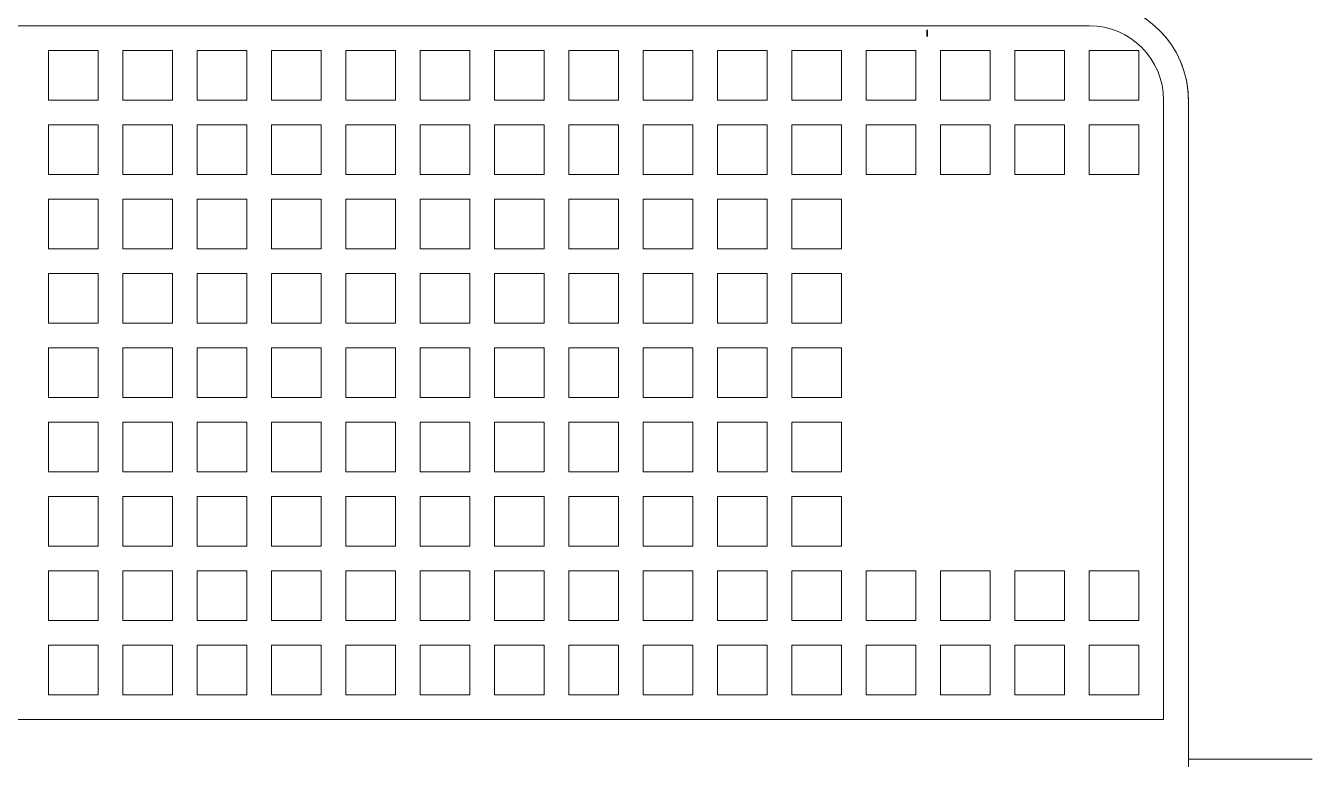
# Model space of a CAD drawing. Header units: millimetres. Extents: x -153298 to 620751, y -313239 to 250031.
# Drawn here: x 6887.2 to 7146.9, y -306518.7 to -306370.7 of the extents above; entities that cross this region are included whole.
import ezdxf

# ---------------------------------------------------------------- set-up
doc = ezdxf.new("R2010")
doc.units = ezdxf.units.MM
doc.layers.add('E-LITE-EQPM', color=7, linetype='Continuous', lineweight=35)
doc.layers.add('I-WALL-E', color=7, linetype='Continuous', lineweight=35)

# ---------------------------------------------------------------- blocks, each defined once
blk = doc.blocks.new('ACM_L18 - LED Flood Light Luminaire - ACM_L18 - LED Flood Light Luminaire-V446-2140-01 ENTRANCE 1 ELEVATION 2')
at = {"layer": 'E-LITE-EQPM', "color": 7, "lineweight": 20}
for p, q in [((-17979.32, 104694), (-17569.32, 104694)), ((-17569.32, 104694), (-17979.32, 104694)), ((-17769.32, 104689), (-17779.32, 104689)), ((-17779.32, 104689), (-17779.32, 104679)), ((-17779.32, 104679), (-17779.32, 104689)), ((-17779.32, 104689), (-17769.32, 104689)), ((-17769.32, 104679), (-17769.32, 104689)), ((-17769.32, 104689), (-17769.32, 104679)), ((-17754.32, 104689), (-17764.32, 104689)), ((-17764.32, 104689), (-17764.32, 104679)), ((-17764.32, 104679), (-17764.32, 104689)), ((-17764.32, 104689), (-17754.32, 104689)), ((-17754.32, 104679), (-17754.32, 104689)), ((-17754.32, 104689), (-17754.32, 104679)), ((-17739.32, 104689), (-17749.32, 104689)), ((-17749.32, 104689), (-17749.32, 104679)), ((-17749.32, 104679), (-17749.32, 104689)), ((-17749.32, 104689), (-17739.32, 104689)), ((-17739.32, 104679), (-17739.32, 104689)), ((-17739.32, 104689), (-17739.32, 104679)), ((-17724.32, 104689), (-17734.32, 104689)), ((-17734.32, 104689), (-17734.32, 104679)), ((-17734.32, 104679), (-17734.32, 104689)), ((-17734.32, 104689), (-17724.32, 104689)), ((-17724.32, 104679), (-17724.32, 104689)), ((-17724.32, 104689), (-17724.32, 104679)), ((-17709.32, 104689), (-17719.32, 104689)), ((-17719.32, 104689), (-17719.32, 104679)), ((-17719.32, 104679), (-17719.32, 104689)), ((-17719.32, 104689), (-17709.32, 104689)), ((-17709.32, 104679), (-17709.32, 104689)), ((-17709.32, 104689), (-17709.32, 104679)), ((-17694.32, 104689), (-17704.32, 104689)), ((-17704.32, 104689), (-17704.32, 104679)), ((-17704.32, 104679), (-17704.32, 104689)), ((-17704.32, 104689), (-17694.32, 104689)), ((-17694.32, 104679), (-17694.32, 104689)), ((-17694.32, 104689), (-17694.32, 104679)), ((-17679.32, 104689), (-17689.32, 104689)), ((-17689.32, 104689), (-17689.32, 104679)), ((-17689.32, 104679), (-17689.32, 104689)), ((-17689.32, 104689), (-17680.48, 104689)), ((-17679.32, 104679), (-17679.32, 104689)), ((-17679.32, 104689), (-17679.32, 104679)), ((-17664.32, 104689), (-17674.32, 104689)), ((-17674.32, 104689), (-17674.32, 104679)), ((-17674.32, 104679), (-17674.32, 104689)), ((-17674.32, 104689), (-17664.32, 104689)), ((-17664.32, 104679), (-17664.32, 104689)), ((-17664.32, 104689), (-17664.32, 104679)), ((-17649.32, 104689), (-17659.32, 104689)), ((-17659.32, 104689), (-17659.32, 104679)), ((-17659.32, 104679), (-17659.32, 104689)), ((-17659.32, 104689), (-17649.32, 104689)), ((-17649.32, 104679), (-17649.32, 104689)), ((-17649.32, 104689), (-17649.32, 104679)), ((-17634.32, 104689), (-17644.32, 104689)), ((-17644.32, 104689), (-17644.32, 104679)), ((-17644.32, 104679), (-17644.32, 104689)), ((-17644.32, 104689), (-17634.32, 104689)), ((-17634.32, 104679), (-17634.32, 104689)), ((-17634.32, 104689), (-17634.32, 104679)), ((-17619.32, 104689), (-17629.32, 104689)), ((-17629.32, 104689), (-17629.32, 104679)), ((-17629.32, 104679), (-17629.32, 104689)), ((-17629.32, 104689), (-17619.32, 104689)), ((-17619.32, 104679), (-17619.32, 104689)), ((-17619.32, 104689), (-17619.32, 104679)), ((-17604.32, 104689), (-17614.32, 104689)), ((-17614.32, 104689), (-17614.32, 104679)), ((-17614.32, 104679), (-17614.32, 104689)), ((-17614.32, 104689), (-17604.32, 104689)), ((-17604.32, 104679), (-17604.32, 104689)), ((-17604.32, 104689), (-17604.32, 104679)), ((-17589.32, 104689), (-17599.32, 104689)), ((-17599.32, 104689), (-17599.32, 104679)), ((-17599.32, 104679), (-17599.32, 104689)), ((-17599.32, 104689), (-17589.32, 104689)), ((-17589.32, 104679), (-17589.32, 104689)), ((-17589.32, 104689), (-17589.32, 104679)), ((-17574.32, 104689), (-17584.32, 104689)), ((-17584.32, 104689), (-17584.32, 104679)), ((-17584.32, 104679), (-17584.32, 104689)), ((-17584.32, 104689), (-17574.32, 104689)), ((-17574.32, 104679), (-17574.32, 104689)), ((-17574.32, 104689), (-17574.32, 104679)), ((-17559.32, 104689), (-17569.32, 104689)), ((-17569.32, 104689), (-17569.32, 104679)), ((-17569.32, 104679), (-17569.32, 104689)), ((-17569.32, 104689), (-17559.32, 104689)), ((-17559.32, 104679), (-17559.32, 104689)), ((-17559.32, 104689), (-17559.32, 104679)), ((-17779.32, 104679), (-17769.32, 104679)), ((-17769.32, 104679), (-17779.32, 104679)), ((-17764.32, 104679), (-17754.32, 104679)), ((-17754.32, 104679), (-17764.32, 104679)), ((-17749.32, 104679), (-17739.32, 104679)), ((-17739.32, 104679), (-17749.32, 104679)), ((-17734.32, 104679), (-17724.32, 104679)), ((-17724.32, 104679), (-17734.32, 104679)), ((-17719.32, 104679), (-17709.32, 104679)), ((-17709.32, 104679), (-17719.32, 104679)), ((-17704.32, 104679), (-17694.32, 104679)), ((-17694.32, 104679), (-17704.32, 104679)), ((-17689.32, 104679), (-17679.32, 104679)), ((-17680.48, 104679), (-17689.32, 104679)), ((-17674.32, 104679), (-17664.32, 104679)), ((-17664.32, 104679), (-17674.32, 104679)), ((-17659.32, 104679), (-17649.32, 104679)), ((-17649.32, 104679), (-17659.32, 104679)), ((-17644.32, 104679), (-17634.32, 104679)), ((-17634.32, 104679), (-17644.32, 104679)), ((-17629.32, 104679), (-17619.32, 104679)), ((-17619.32, 104679), (-17629.32, 104679)), ((-17614.32, 104679), (-17604.32, 104679)), ((-17604.32, 104679), (-17614.32, 104679)), ((-17599.32, 104679), (-17589.32, 104679)), ((-17589.32, 104679), (-17599.32, 104679)), ((-17584.32, 104679), (-17574.32, 104679)), ((-17574.32, 104679), (-17584.32, 104679)), ((-17569.32, 104679), (-17559.32, 104679)), ((-17559.32, 104679), (-17569.32, 104679)), ((-17554.32, 104679), (-17554.32, 104554)), ((-17554.32, 104554), (-17554.32, 104679)), ((-17549.32, 104419), (-17549.32, 104679)), ((-17549.32, 104622.01), (-17549.32, 104679)), ((-17769.32, 104674), (-17779.32, 104674)), ((-17779.32, 104674), (-17779.32, 104664)), ((-17779.32, 104664), (-17779.32, 104674)), ((-17779.32, 104674), (-17769.32, 104674)), ((-17769.32, 104664), (-17769.32, 104674)), ((-17769.32, 104674), (-17769.32, 104664)), ((-17754.32, 104674), (-17764.32, 104674)), ((-17764.32, 104674), (-17764.32, 104664)), ((-17764.32, 104664), (-17764.32, 104674)), ((-17764.32, 104674), (-17754.32, 104674)), ((-17754.32, 104664), (-17754.32, 104674)), ((-17754.32, 104674), (-17754.32, 104664)), ((-17739.32, 104674), (-17749.32, 104674)), ((-17749.32, 104674), (-17749.32, 104664)), ((-17749.32, 104664), (-17749.32, 104674)), ((-17749.32, 104674), (-17739.32, 104674)), ((-17739.32, 104664), (-17739.32, 104674)), ((-17739.32, 104674), (-17739.32, 104664)), ((-17724.32, 104674), (-17734.32, 104674)), ((-17734.32, 104674), (-17734.32, 104664)), ((-17734.32, 104664), (-17734.32, 104674)), ((-17734.32, 104674), (-17724.32, 104674)), ((-17724.32, 104664), (-17724.32, 104674)), ((-17724.32, 104674), (-17724.32, 104664)), ((-17709.32, 104674), (-17719.32, 104674)), ((-17719.32, 104674), (-17719.32, 104664)), ((-17719.32, 104664), (-17719.32, 104674)), ((-17719.32, 104674), (-17709.32, 104674)), ((-17709.32, 104664), (-17709.32, 104674)), ((-17709.32, 104674), (-17709.32, 104664)), ((-17694.32, 104674), (-17704.32, 104674)), ((-17704.32, 104674), (-17704.32, 104664)), ((-17704.32, 104664), (-17704.32, 104674)), ((-17704.32, 104674), (-17694.32, 104674)), ((-17694.32, 104664), (-17694.32, 104674)), ((-17694.32, 104674), (-17694.32, 104664)), ((-17679.32, 104674), (-17689.32, 104674)), ((-17689.32, 104674), (-17689.32, 104664)), ((-17689.32, 104664), (-17689.32, 104674)), ((-17689.32, 104674), (-17680.48, 104674)), ((-17679.32, 104664), (-17679.32, 104674)), ((-17679.32, 104674), (-17679.32, 104664)), ((-17664.32, 104674), (-17674.32, 104674)), ((-17674.32, 104674), (-17674.32, 104664)), ((-17674.32, 104664), (-17674.32, 104674)), ((-17674.32, 104674), (-17664.32, 104674)), ((-17664.32, 104664), (-17664.32, 104674)), ((-17664.32, 104674), (-17664.32, 104664)), ((-17649.32, 104674), (-17659.32, 104674)), ((-17659.32, 104674), (-17659.32, 104664)), ((-17659.32, 104664), (-17659.32, 104674)), ((-17659.32, 104674), (-17649.32, 104674)), ((-17649.32, 104664), (-17649.32, 104674)), ((-17649.32, 104674), (-17649.32, 104664)), ((-17634.32, 104674), (-17644.32, 104674)), ((-17644.32, 104674), (-17644.32, 104664)), ((-17644.32, 104664), (-17644.32, 104674)), ((-17644.32, 104674), (-17634.32, 104674)), ((-17634.32, 104664), (-17634.32, 104674)), ((-17634.32, 104674), (-17634.32, 104664)), ((-17619.32, 104674), (-17629.32, 104674)), ((-17629.32, 104674), (-17629.32, 104664)), ((-17629.32, 104664), (-17629.32, 104674)), ((-17629.32, 104674), (-17619.32, 104674)), ((-17619.32, 104664), (-17619.32, 104674)), ((-17619.32, 104674), (-17619.32, 104664)), ((-17604.32, 104674), (-17614.32, 104674)), ((-17614.32, 104674), (-17614.32, 104664)), ((-17614.32, 104664), (-17614.32, 104674)), ((-17614.32, 104674), (-17604.32, 104674)), ((-17604.32, 104664), (-17604.32, 104674)), ((-17604.32, 104674), (-17604.32, 104664)), ((-17589.32, 104674), (-17599.32, 104674)), ((-17599.32, 104674), (-17599.32, 104664)), ((-17599.32, 104664), (-17599.32, 104674)), ((-17599.32, 104674), (-17589.32, 104674)), ((-17589.32, 104664), (-17589.32, 104674)), ((-17589.32, 104674), (-17589.32, 104664)), ((-17574.32, 104674), (-17584.32, 104674)), ((-17584.32, 104674), (-17584.32, 104664)), ((-17584.32, 104664), (-17584.32, 104674)), ((-17584.32, 104674), (-17574.32, 104674)), ((-17574.32, 104664), (-17574.32, 104674)), ((-17574.32, 104674), (-17574.32, 104664)), ((-17559.32, 104674), (-17569.32, 104674)), ((-17569.32, 104674), (-17569.32, 104664)), ((-17569.32, 104664), (-17569.32, 104674)), ((-17569.32, 104674), (-17559.32, 104674)), ((-17559.32, 104664), (-17559.32, 104674)), ((-17559.32, 104674), (-17559.32, 104664)), ((-17779.32, 104664), (-17769.32, 104664)), ((-17769.32, 104664), (-17779.32, 104664)), ((-17764.32, 104664), (-17754.32, 104664)), ((-17754.32, 104664), (-17764.32, 104664)), ((-17749.32, 104664), (-17739.32, 104664)), ((-17739.32, 104664), (-17749.32, 104664)), ((-17734.32, 104664), (-17724.32, 104664)), ((-17724.32, 104664), (-17734.32, 104664)), ((-17719.32, 104664), (-17709.32, 104664)), ((-17709.32, 104664), (-17719.32, 104664)), ((-17704.32, 104664), (-17694.32, 104664)), ((-17694.32, 104664), (-17704.32, 104664)), ((-17689.32, 104664), (-17679.32, 104664)), ((-17680.48, 104664), (-17689.32, 104664)), ((-17674.32, 104664), (-17664.32, 104664)), ((-17664.32, 104664), (-17674.32, 104664)), ((-17659.32, 104664), (-17649.32, 104664)), ((-17649.32, 104664), (-17659.32, 104664)), ((-17644.32, 104664), (-17634.32, 104664)), ((-17634.32, 104664), (-17644.32, 104664)), ((-17629.32, 104664), (-17619.32, 104664)), ((-17619.32, 104664), (-17629.32, 104664)), ((-17614.32, 104664), (-17604.32, 104664)), ((-17604.32, 104664), (-17614.32, 104664)), ((-17599.32, 104664), (-17589.32, 104664)), ((-17589.32, 104664), (-17599.32, 104664)), ((-17584.32, 104664), (-17574.32, 104664)), ((-17574.32, 104664), (-17584.32, 104664)), ((-17569.32, 104664), (-17559.32, 104664)), ((-17559.32, 104664), (-17569.32, 104664)), ((-17769.32, 104659), (-17779.32, 104659)), ((-17779.32, 104659), (-17779.32, 104649)), ((-17779.32, 104649), (-17779.32, 104659)), ((-17779.32, 104659), (-17769.32, 104659)), ((-17769.32, 104649), (-17769.32, 104659)), ((-17769.32, 104659), (-17769.32, 104649)), ((-17754.32, 104659), (-17764.32, 104659)), ((-17764.32, 104659), (-17764.32, 104649)), ((-17764.32, 104649), (-17764.32, 104659)), ((-17764.32, 104659), (-17754.32, 104659)), ((-17754.32, 104649), (-17754.32, 104659)), ((-17754.32, 104659), (-17754.32, 104649)), ((-17739.32, 104659), (-17749.32, 104659)), ((-17749.32, 104659), (-17749.32, 104649)), ((-17749.32, 104649), (-17749.32, 104659)), ((-17749.32, 104659), (-17739.32, 104659)), ((-17739.32, 104649), (-17739.32, 104659)), ((-17739.32, 104659), (-17739.32, 104649)), ((-17724.32, 104659), (-17734.32, 104659)), ((-17734.32, 104659), (-17734.32, 104649)), ((-17734.32, 104649), (-17734.32, 104659)), ((-17734.32, 104659), (-17724.32, 104659)), ((-17724.32, 104649), (-17724.32, 104659)), ((-17724.32, 104659), (-17724.32, 104649)), ((-17709.32, 104659), (-17719.32, 104659)), ((-17719.32, 104659), (-17719.32, 104649)), ((-17719.32, 104649), (-17719.32, 104659)), ((-17719.32, 104659), (-17709.32, 104659)), ((-17709.32, 104649), (-17709.32, 104659)), ((-17709.32, 104659), (-17709.32, 104649)), ((-17694.32, 104659), (-17704.32, 104659)), ((-17704.32, 104659), (-17704.32, 104649)), ((-17704.32, 104649), (-17704.32, 104659)), ((-17704.32, 104659), (-17694.32, 104659)), ((-17694.32, 104649), (-17694.32, 104659)), ((-17694.32, 104659), (-17694.32, 104649)), ((-17679.32, 104659), (-17689.32, 104659)), ((-17689.32, 104659), (-17689.32, 104649)), ((-17689.32, 104649), (-17689.32, 104659)), ((-17689.32, 104659), (-17680.48, 104659)), ((-17679.32, 104649), (-17679.32, 104659)), ((-17679.32, 104659), (-17679.32, 104649)), ((-17664.32, 104659), (-17674.32, 104659)), ((-17674.32, 104659), (-17674.32, 104649)), ((-17674.32, 104649), (-17674.32, 104659)), ((-17674.32, 104659), (-17664.32, 104659)), ((-17664.32, 104649), (-17664.32, 104659)), ((-17664.32, 104659), (-17664.32, 104649)), ((-17649.32, 104659), (-17659.32, 104659)), ((-17659.32, 104659), (-17659.32, 104649)), ((-17659.32, 104649), (-17659.32, 104659)), ((-17659.32, 104659), (-17649.32, 104659)), ((-17649.32, 104649), (-17649.32, 104659)), ((-17649.32, 104659), (-17649.32, 104649)), ((-17634.32, 104659), (-17644.32, 104659)), ((-17644.32, 104659), (-17644.32, 104649)), ((-17644.32, 104649), (-17644.32, 104659)), ((-17644.32, 104659), (-17634.32, 104659)), ((-17634.32, 104649), (-17634.32, 104659)), ((-17634.32, 104659), (-17634.32, 104649)), ((-17619.32, 104659), (-17629.32, 104659)), ((-17629.32, 104659), (-17629.32, 104649)), ((-17629.32, 104649), (-17629.32, 104659)), ((-17629.32, 104659), (-17619.32, 104659)), ((-17619.32, 104649), (-17619.32, 104659)), ((-17619.32, 104659), (-17619.32, 104649)), ((-17779.32, 104649), (-17769.32, 104649)), ((-17769.32, 104649), (-17779.32, 104649)), ((-17764.32, 104649), (-17754.32, 104649)), ((-17754.32, 104649), (-17764.32, 104649)), ((-17749.32, 104649), (-17739.32, 104649)), ((-17739.32, 104649), (-17749.32, 104649)), ((-17734.32, 104649), (-17724.32, 104649)), ((-17724.32, 104649), (-17734.32, 104649)), ((-17719.32, 104649), (-17709.32, 104649)), ((-17709.32, 104649), (-17719.32, 104649)), ((-17704.32, 104649), (-17694.32, 104649)), ((-17694.32, 104649), (-17704.32, 104649)), ((-17689.32, 104649), (-17679.32, 104649)), ((-17680.48, 104649), (-17689.32, 104649)), ((-17674.32, 104649), (-17664.32, 104649)), ((-17664.32, 104649), (-17674.32, 104649)), ((-17659.32, 104649), (-17649.32, 104649)), ((-17649.32, 104649), (-17659.32, 104649)), ((-17644.32, 104649), (-17634.32, 104649)), ((-17634.32, 104649), (-17644.32, 104649)), ((-17629.32, 104649), (-17619.32, 104649)), ((-17619.32, 104649), (-17629.32, 104649)), ((-17769.32, 104644), (-17779.32, 104644)), ((-17779.32, 104644), (-17779.32, 104634)), ((-17779.32, 104634), (-17779.32, 104644)), ((-17779.32, 104644), (-17769.32, 104644)), ((-17769.32, 104634), (-17769.32, 104644)), ((-17769.32, 104644), (-17769.32, 104634)), ((-17754.32, 104644), (-17764.32, 104644)), ((-17764.32, 104644), (-17764.32, 104634)), ((-17764.32, 104634), (-17764.32, 104644)), ((-17764.32, 104644), (-17754.32, 104644)), ((-17754.32, 104634), (-17754.32, 104644)), ((-17754.32, 104644), (-17754.32, 104634)), ((-17739.32, 104644), (-17749.32, 104644)), ((-17749.32, 104644), (-17749.32, 104634)), ((-17749.32, 104634), (-17749.32, 104644)), ((-17749.32, 104644), (-17739.32, 104644)), ((-17739.32, 104634), (-17739.32, 104644)), ((-17739.32, 104644), (-17739.32, 104634)), ((-17724.32, 104644), (-17734.32, 104644)), ((-17734.32, 104644), (-17734.32, 104634)), ((-17734.32, 104634), (-17734.32, 104644)), ((-17734.32, 104644), (-17724.32, 104644)), ((-17724.32, 104634), (-17724.32, 104644)), ((-17724.32, 104644), (-17724.32, 104634)), ((-17709.32, 104644), (-17719.32, 104644)), ((-17719.32, 104644), (-17719.32, 104634)), ((-17719.32, 104634), (-17719.32, 104644)), ((-17719.32, 104644), (-17709.32, 104644)), ((-17709.32, 104634), (-17709.32, 104644)), ((-17709.32, 104644), (-17709.32, 104634)), ((-17694.32, 104644), (-17704.32, 104644)), ((-17704.32, 104644), (-17704.32, 104634)), ((-17704.32, 104634), (-17704.32, 104644)), ((-17704.32, 104644), (-17694.32, 104644)), ((-17694.32, 104634), (-17694.32, 104644)), ((-17694.32, 104644), (-17694.32, 104634)), ((-17679.32, 104644), (-17689.32, 104644)), ((-17689.32, 104644), (-17689.32, 104634)), ((-17689.32, 104634), (-17689.32, 104644)), ((-17689.32, 104644), (-17680.48, 104644)), ((-17679.32, 104634), (-17679.32, 104644)), ((-17679.32, 104644), (-17679.32, 104634)), ((-17664.32, 104644), (-17674.32, 104644)), ((-17674.32, 104644), (-17674.32, 104634)), ((-17674.32, 104634), (-17674.32, 104644)), ((-17674.32, 104644), (-17664.32, 104644)), ((-17664.32, 104634), (-17664.32, 104644)), ((-17664.32, 104644), (-17664.32, 104634)), ((-17649.32, 104644), (-17659.32, 104644)), ((-17659.32, 104644), (-17659.32, 104634)), ((-17659.32, 104634), (-17659.32, 104644)), ((-17659.32, 104644), (-17649.32, 104644)), ((-17649.32, 104634), (-17649.32, 104644)), ((-17649.32, 104644), (-17649.32, 104634)), ((-17634.32, 104644), (-17644.32, 104644)), ((-17644.32, 104644), (-17644.32, 104634)), ((-17644.32, 104634), (-17644.32, 104644)), ((-17644.32, 104644), (-17634.32, 104644)), ((-17634.32, 104634), (-17634.32, 104644)), ((-17634.32, 104644), (-17634.32, 104634)), ((-17619.32, 104644), (-17629.32, 104644)), ((-17629.32, 104644), (-17629.32, 104634)), ((-17629.32, 104634), (-17629.32, 104644)), ((-17629.32, 104644), (-17619.32, 104644)), ((-17619.32, 104634), (-17619.32, 104644)), ((-17619.32, 104644), (-17619.32, 104634)), ((-17779.32, 104634), (-17769.32, 104634)), ((-17769.32, 104634), (-17779.32, 104634)), ((-17764.32, 104634), (-17754.32, 104634)), ((-17754.32, 104634), (-17764.32, 104634)), ((-17749.32, 104634), (-17739.32, 104634)), ((-17739.32, 104634), (-17749.32, 104634)), ((-17734.32, 104634), (-17724.32, 104634)), ((-17724.32, 104634), (-17734.32, 104634)), ((-17719.32, 104634), (-17709.32, 104634)), ((-17709.32, 104634), (-17719.32, 104634)), ((-17704.32, 104634), (-17694.32, 104634)), ((-17694.32, 104634), (-17704.32, 104634)), ((-17689.32, 104634), (-17679.32, 104634)), ((-17680.48, 104634), (-17689.32, 104634)), ((-17674.32, 104634), (-17664.32, 104634)), ((-17664.32, 104634), (-17674.32, 104634)), ((-17659.32, 104634), (-17649.32, 104634)), ((-17649.32, 104634), (-17659.32, 104634)), ((-17644.32, 104634), (-17634.32, 104634)), ((-17634.32, 104634), (-17644.32, 104634)), ((-17629.32, 104634), (-17619.32, 104634)), ((-17619.32, 104634), (-17629.32, 104634)), ((-17769.32, 104629), (-17779.32, 104629)), ((-17779.32, 104629), (-17779.32, 104619)), ((-17779.32, 104619), (-17779.32, 104629)), ((-17779.32, 104629), (-17769.32, 104629)), ((-17769.32, 104619), (-17769.32, 104629)), ((-17769.32, 104629), (-17769.32, 104619)), ((-17754.32, 104629), (-17764.32, 104629)), ((-17764.32, 104629), (-17764.32, 104619)), ((-17764.32, 104619), (-17764.32, 104629)), ((-17764.32, 104629), (-17754.32, 104629)), ((-17754.32, 104619), (-17754.32, 104629)), ((-17754.32, 104629), (-17754.32, 104619)), ((-17739.32, 104629), (-17749.32, 104629)), ((-17749.32, 104629), (-17749.32, 104619)), ((-17749.32, 104619), (-17749.32, 104629)), ((-17749.32, 104629), (-17739.32, 104629)), ((-17739.32, 104619), (-17739.32, 104629)), ((-17739.32, 104629), (-17739.32, 104619)), ((-17724.32, 104629), (-17734.32, 104629)), ((-17734.32, 104629), (-17734.32, 104619)), ((-17734.32, 104619), (-17734.32, 104629)), ((-17734.32, 104629), (-17724.32, 104629)), ((-17724.32, 104619), (-17724.32, 104629)), ((-17724.32, 104629), (-17724.32, 104619)), ((-17709.32, 104629), (-17719.32, 104629)), ((-17719.32, 104629), (-17719.32, 104619)), ((-17719.32, 104619), (-17719.32, 104629)), ((-17719.32, 104629), (-17709.32, 104629)), ((-17709.32, 104619), (-17709.32, 104629)), ((-17709.32, 104629), (-17709.32, 104619)), ((-17694.32, 104629), (-17704.32, 104629)), ((-17704.32, 104629), (-17704.32, 104619)), ((-17704.32, 104619), (-17704.32, 104629)), ((-17704.32, 104629), (-17694.32, 104629)), ((-17694.32, 104619), (-17694.32, 104629)), ((-17694.32, 104629), (-17694.32, 104619)), ((-17679.32, 104629), (-17689.32, 104629)), ((-17689.32, 104629), (-17689.32, 104619)), ((-17689.32, 104619), (-17689.32, 104629)), ((-17689.32, 104629), (-17680.48, 104629)), ((-17679.32, 104619), (-17679.32, 104629)), ((-17679.32, 104629), (-17679.32, 104619)), ((-17664.32, 104629), (-17674.32, 104629)), ((-17674.32, 104629), (-17674.32, 104619)), ((-17674.32, 104619), (-17674.32, 104629)), ((-17674.32, 104629), (-17664.32, 104629)), ((-17664.32, 104619), (-17664.32, 104629)), ((-17664.32, 104629), (-17664.32, 104619)), ((-17649.32, 104629), (-17659.32, 104629)), ((-17659.32, 104629), (-17659.32, 104619)), ((-17659.32, 104619), (-17659.32, 104629)), ((-17659.32, 104629), (-17649.32, 104629)), ((-17649.32, 104619), (-17649.32, 104629)), ((-17649.32, 104629), (-17649.32, 104619)), ((-17634.32, 104629), (-17644.32, 104629)), ((-17644.32, 104629), (-17644.32, 104619)), ((-17644.32, 104619), (-17644.32, 104629)), ((-17644.32, 104629), (-17634.32, 104629)), ((-17634.32, 104619), (-17634.32, 104629)), ((-17634.32, 104629), (-17634.32, 104619)), ((-17619.32, 104629), (-17629.32, 104629)), ((-17629.32, 104629), (-17629.32, 104619)), ((-17629.32, 104619), (-17629.32, 104629)), ((-17629.32, 104629), (-17619.32, 104629)), ((-17619.32, 104619), (-17619.32, 104629)), ((-17619.32, 104629), (-17619.32, 104619)), ((-17549.32, 104622.01), (-17549.32, 104419)), ((-17779.32, 104619), (-17769.32, 104619)), ((-17769.32, 104619), (-17779.32, 104619)), ((-17764.32, 104619), (-17754.32, 104619)), ((-17754.32, 104619), (-17764.32, 104619)), ((-17749.32, 104619), (-17739.32, 104619)), ((-17739.32, 104619), (-17749.32, 104619)), ((-17734.32, 104619), (-17724.32, 104619)), ((-17724.32, 104619), (-17734.32, 104619)), ((-17719.32, 104619), (-17709.32, 104619)), ((-17709.32, 104619), (-17719.32, 104619)), ((-17704.32, 104619), (-17694.32, 104619)), ((-17694.32, 104619), (-17704.32, 104619)), ((-17689.32, 104619), (-17679.32, 104619)), ((-17680.48, 104619), (-17689.32, 104619)), ((-17674.32, 104619), (-17664.32, 104619)), ((-17664.32, 104619), (-17674.32, 104619)), ((-17659.32, 104619), (-17649.32, 104619)), ((-17649.32, 104619), (-17659.32, 104619)), ((-17644.32, 104619), (-17634.32, 104619)), ((-17634.32, 104619), (-17644.32, 104619)), ((-17629.32, 104619), (-17619.32, 104619)), ((-17619.32, 104619), (-17629.32, 104619)), ((-17769.32, 104614), (-17779.32, 104614)), ((-17779.32, 104614), (-17779.32, 104604)), ((-17779.32, 104604), (-17779.32, 104614)), ((-17779.32, 104614), (-17769.32, 104614)), ((-17769.32, 104604), (-17769.32, 104614)), ((-17769.32, 104614), (-17769.32, 104604)), ((-17754.32, 104614), (-17764.32, 104614)), ((-17764.32, 104614), (-17764.32, 104604)), ((-17764.32, 104604), (-17764.32, 104614)), ((-17764.32, 104614), (-17754.32, 104614)), ((-17754.32, 104604), (-17754.32, 104614)), ((-17754.32, 104614), (-17754.32, 104604)), ((-17739.32, 104614), (-17749.32, 104614)), ((-17749.32, 104614), (-17749.32, 104604)), ((-17749.32, 104604), (-17749.32, 104614)), ((-17749.32, 104614), (-17739.32, 104614)), ((-17739.32, 104604), (-17739.32, 104614)), ((-17739.32, 104614), (-17739.32, 104604)), ((-17724.32, 104614), (-17734.32, 104614)), ((-17734.32, 104614), (-17734.32, 104604)), ((-17734.32, 104604), (-17734.32, 104614)), ((-17734.32, 104614), (-17724.32, 104614)), ((-17724.32, 104604), (-17724.32, 104614)), ((-17724.32, 104614), (-17724.32, 104604)), ((-17709.32, 104614), (-17719.32, 104614)), ((-17719.32, 104614), (-17719.32, 104604)), ((-17719.32, 104604), (-17719.32, 104614)), ((-17719.32, 104614), (-17709.32, 104614)), ((-17709.32, 104604), (-17709.32, 104614)), ((-17709.32, 104614), (-17709.32, 104604)), ((-17694.32, 104614), (-17704.32, 104614)), ((-17704.32, 104614), (-17704.32, 104604)), ((-17704.32, 104604), (-17704.32, 104614)), ((-17704.32, 104614), (-17694.32, 104614)), ((-17694.32, 104604), (-17694.32, 104614)), ((-17694.32, 104614), (-17694.32, 104604)), ((-17679.32, 104614), (-17689.32, 104614)), ((-17689.32, 104614), (-17689.32, 104604)), ((-17689.32, 104604), (-17689.32, 104614)), ((-17689.32, 104614), (-17680.48, 104614)), ((-17679.32, 104604), (-17679.32, 104614)), ((-17679.32, 104614), (-17679.32, 104604)), ((-17664.32, 104614), (-17674.32, 104614)), ((-17674.32, 104614), (-17674.32, 104604)), ((-17674.32, 104604), (-17674.32, 104614)), ((-17674.32, 104614), (-17664.32, 104614)), ((-17664.32, 104604), (-17664.32, 104614)), ((-17664.32, 104614), (-17664.32, 104604)), ((-17649.32, 104614), (-17659.32, 104614)), ((-17659.32, 104614), (-17659.32, 104604)), ((-17659.32, 104604), (-17659.32, 104614)), ((-17659.32, 104614), (-17649.32, 104614)), ((-17649.32, 104604), (-17649.32, 104614)), ((-17649.32, 104614), (-17649.32, 104604)), ((-17634.32, 104614), (-17644.32, 104614)), ((-17644.32, 104614), (-17644.32, 104604)), ((-17644.32, 104604), (-17644.32, 104614)), ((-17644.32, 104614), (-17634.32, 104614)), ((-17634.32, 104604), (-17634.32, 104614)), ((-17634.32, 104614), (-17634.32, 104604)), ((-17619.32, 104614), (-17629.32, 104614)), ((-17629.32, 104614), (-17629.32, 104604)), ((-17629.32, 104604), (-17629.32, 104614)), ((-17629.32, 104614), (-17619.32, 104614)), ((-17619.32, 104604), (-17619.32, 104614)), ((-17619.32, 104614), (-17619.32, 104604)), ((-17779.32, 104604), (-17769.32, 104604)), ((-17769.32, 104604), (-17779.32, 104604)), ((-17764.32, 104604), (-17754.32, 104604)), ((-17754.32, 104604), (-17764.32, 104604)), ((-17749.32, 104604), (-17739.32, 104604)), ((-17739.32, 104604), (-17749.32, 104604)), ((-17734.32, 104604), (-17724.32, 104604)), ((-17724.32, 104604), (-17734.32, 104604)), ((-17719.32, 104604), (-17709.32, 104604)), ((-17709.32, 104604), (-17719.32, 104604)), ((-17704.32, 104604), (-17694.32, 104604)), ((-17694.32, 104604), (-17704.32, 104604)), ((-17689.32, 104604), (-17679.32, 104604)), ((-17680.48, 104604), (-17689.32, 104604)), ((-17674.32, 104604), (-17664.32, 104604)), ((-17664.32, 104604), (-17674.32, 104604)), ((-17659.32, 104604), (-17649.32, 104604)), ((-17649.32, 104604), (-17659.32, 104604)), ((-17644.32, 104604), (-17634.32, 104604)), ((-17634.32, 104604), (-17644.32, 104604)), ((-17629.32, 104604), (-17619.32, 104604)), ((-17619.32, 104604), (-17629.32, 104604)), ((-17769.32, 104599), (-17779.32, 104599)), ((-17779.32, 104599), (-17779.32, 104589)), ((-17779.32, 104589), (-17779.32, 104599)), ((-17779.32, 104599), (-17769.32, 104599)), ((-17769.32, 104589), (-17769.32, 104599)), ((-17769.32, 104599), (-17769.32, 104589)), ((-17754.32, 104599), (-17764.32, 104599)), ((-17764.32, 104599), (-17764.32, 104589)), ((-17764.32, 104589), (-17764.32, 104599)), ((-17764.32, 104599), (-17754.32, 104599)), ((-17754.32, 104589), (-17754.32, 104599)), ((-17754.32, 104599), (-17754.32, 104589)), ((-17739.32, 104599), (-17749.32, 104599)), ((-17749.32, 104599), (-17749.32, 104589)), ((-17749.32, 104589), (-17749.32, 104599)), ((-17749.32, 104599), (-17739.32, 104599)), ((-17739.32, 104589), (-17739.32, 104599)), ((-17739.32, 104599), (-17739.32, 104589)), ((-17724.32, 104599), (-17734.32, 104599)), ((-17734.32, 104599), (-17734.32, 104589)), ((-17734.32, 104589), (-17734.32, 104599)), ((-17734.32, 104599), (-17724.32, 104599)), ((-17724.32, 104589), (-17724.32, 104599)), ((-17724.32, 104599), (-17724.32, 104589)), ((-17709.32, 104599), (-17719.32, 104599)), ((-17719.32, 104599), (-17719.32, 104589)), ((-17719.32, 104589), (-17719.32, 104599)), ((-17719.32, 104599), (-17709.32, 104599)), ((-17709.32, 104589), (-17709.32, 104599)), ((-17709.32, 104599), (-17709.32, 104589)), ((-17694.32, 104599), (-17704.32, 104599)), ((-17704.32, 104599), (-17704.32, 104589)), ((-17704.32, 104589), (-17704.32, 104599)), ((-17704.32, 104599), (-17694.32, 104599)), ((-17694.32, 104589), (-17694.32, 104599)), ((-17694.32, 104599), (-17694.32, 104589)), ((-17679.32, 104599), (-17689.32, 104599)), ((-17689.32, 104599), (-17689.32, 104589)), ((-17689.32, 104589), (-17689.32, 104599)), ((-17689.32, 104599), (-17680.48, 104599)), ((-17679.32, 104589), (-17679.32, 104599)), ((-17679.32, 104599), (-17679.32, 104589)), ((-17664.32, 104599), (-17674.32, 104599)), ((-17674.32, 104599), (-17674.32, 104589)), ((-17674.32, 104589), (-17674.32, 104599)), ((-17674.32, 104599), (-17664.32, 104599)), ((-17664.32, 104589), (-17664.32, 104599)), ((-17664.32, 104599), (-17664.32, 104589)), ((-17649.32, 104599), (-17659.32, 104599)), ((-17659.32, 104599), (-17659.32, 104589)), ((-17659.32, 104589), (-17659.32, 104599)), ((-17659.32, 104599), (-17649.32, 104599)), ((-17649.32, 104589), (-17649.32, 104599)), ((-17649.32, 104599), (-17649.32, 104589)), ((-17634.32, 104599), (-17644.32, 104599)), ((-17644.32, 104599), (-17644.32, 104589)), ((-17644.32, 104589), (-17644.32, 104599)), ((-17644.32, 104599), (-17634.32, 104599)), ((-17634.32, 104589), (-17634.32, 104599)), ((-17634.32, 104599), (-17634.32, 104589)), ((-17619.32, 104599), (-17629.32, 104599)), ((-17629.32, 104599), (-17629.32, 104589)), ((-17629.32, 104589), (-17629.32, 104599)), ((-17629.32, 104599), (-17619.32, 104599)), ((-17619.32, 104589), (-17619.32, 104599)), ((-17619.32, 104599), (-17619.32, 104589)), ((-17779.32, 104589), (-17769.32, 104589)), ((-17769.32, 104589), (-17779.32, 104589)), ((-17764.32, 104589), (-17754.32, 104589)), ((-17754.32, 104589), (-17764.32, 104589)), ((-17749.32, 104589), (-17739.32, 104589)), ((-17739.32, 104589), (-17749.32, 104589)), ((-17734.32, 104589), (-17724.32, 104589)), ((-17724.32, 104589), (-17734.32, 104589)), ((-17719.32, 104589), (-17709.32, 104589)), ((-17709.32, 104589), (-17719.32, 104589)), ((-17704.32, 104589), (-17694.32, 104589)), ((-17694.32, 104589), (-17704.32, 104589)), ((-17689.32, 104589), (-17679.32, 104589)), ((-17680.48, 104589), (-17689.32, 104589)), ((-17674.32, 104589), (-17664.32, 104589)), ((-17664.32, 104589), (-17674.32, 104589)), ((-17659.32, 104589), (-17649.32, 104589)), ((-17649.32, 104589), (-17659.32, 104589)), ((-17644.32, 104589), (-17634.32, 104589)), ((-17634.32, 104589), (-17644.32, 104589)), ((-17629.32, 104589), (-17619.32, 104589)), ((-17619.32, 104589), (-17629.32, 104589)), ((-17769.32, 104584), (-17779.32, 104584)), ((-17779.32, 104584), (-17779.32, 104574)), ((-17779.32, 104574), (-17779.32, 104584)), ((-17779.32, 104584), (-17769.32, 104584)), ((-17769.32, 104574), (-17769.32, 104584)), ((-17769.32, 104584), (-17769.32, 104574)), ((-17754.32, 104584), (-17764.32, 104584)), ((-17764.32, 104584), (-17764.32, 104574)), ((-17764.32, 104574), (-17764.32, 104584)), ((-17764.32, 104584), (-17754.32, 104584)), ((-17754.32, 104574), (-17754.32, 104584)), ((-17754.32, 104584), (-17754.32, 104574)), ((-17739.32, 104584), (-17749.32, 104584)), ((-17749.32, 104584), (-17749.32, 104574)), ((-17749.32, 104574), (-17749.32, 104584)), ((-17749.32, 104584), (-17739.32, 104584)), ((-17739.32, 104574), (-17739.32, 104584)), ((-17739.32, 104584), (-17739.32, 104574)), ((-17724.32, 104584), (-17734.32, 104584)), ((-17734.32, 104584), (-17734.32, 104574)), ((-17734.32, 104574), (-17734.32, 104584)), ((-17734.32, 104584), (-17724.32, 104584)), ((-17724.32, 104574), (-17724.32, 104584)), ((-17724.32, 104584), (-17724.32, 104574)), ((-17709.32, 104584), (-17719.32, 104584)), ((-17719.32, 104584), (-17719.32, 104574)), ((-17719.32, 104574), (-17719.32, 104584)), ((-17719.32, 104584), (-17709.32, 104584)), ((-17709.32, 104574), (-17709.32, 104584)), ((-17709.32, 104584), (-17709.32, 104574)), ((-17694.32, 104584), (-17704.32, 104584)), ((-17704.32, 104584), (-17704.32, 104574)), ((-17704.32, 104574), (-17704.32, 104584)), ((-17704.32, 104584), (-17694.32, 104584)), ((-17694.32, 104574), (-17694.32, 104584)), ((-17694.32, 104584), (-17694.32, 104574)), ((-17679.32, 104584), (-17689.32, 104584)), ((-17689.32, 104584), (-17689.32, 104574)), ((-17689.32, 104574), (-17689.32, 104584)), ((-17689.32, 104584), (-17680.48, 104584)), ((-17679.32, 104574), (-17679.32, 104584)), ((-17679.32, 104584), (-17679.32, 104574)), ((-17664.32, 104584), (-17674.32, 104584)), ((-17674.32, 104584), (-17674.32, 104574)), ((-17674.32, 104574), (-17674.32, 104584)), ((-17674.32, 104584), (-17664.32, 104584)), ((-17664.32, 104574), (-17664.32, 104584)), ((-17664.32, 104584), (-17664.32, 104574)), ((-17649.32, 104584), (-17659.32, 104584)), ((-17659.32, 104584), (-17659.32, 104574)), ((-17659.32, 104574), (-17659.32, 104584)), ((-17659.32, 104584), (-17649.32, 104584)), ((-17649.32, 104574), (-17649.32, 104584)), ((-17649.32, 104584), (-17649.32, 104574)), ((-17634.32, 104584), (-17644.32, 104584)), ((-17644.32, 104584), (-17644.32, 104574)), ((-17644.32, 104574), (-17644.32, 104584)), ((-17644.32, 104584), (-17634.32, 104584)), ((-17634.32, 104574), (-17634.32, 104584)), ((-17634.32, 104584), (-17634.32, 104574)), ((-17619.32, 104584), (-17629.32, 104584)), ((-17629.32, 104584), (-17629.32, 104574)), ((-17629.32, 104574), (-17629.32, 104584)), ((-17629.32, 104584), (-17619.32, 104584)), ((-17619.32, 104574), (-17619.32, 104584)), ((-17619.32, 104584), (-17619.32, 104574)), ((-17604.32, 104584), (-17614.32, 104584)), ((-17614.32, 104584), (-17614.32, 104574)), ((-17614.32, 104574), (-17614.32, 104584)), ((-17614.32, 104584), (-17604.32, 104584)), ((-17604.32, 104574), (-17604.32, 104584)), ((-17604.32, 104584), (-17604.32, 104574)), ((-17589.32, 104584), (-17599.32, 104584)), ((-17599.32, 104584), (-17599.32, 104574)), ((-17599.32, 104574), (-17599.32, 104584)), ((-17599.32, 104584), (-17589.32, 104584)), ((-17589.32, 104574), (-17589.32, 104584)), ((-17589.32, 104584), (-17589.32, 104574)), ((-17574.32, 104584), (-17584.32, 104584)), ((-17584.32, 104584), (-17584.32, 104574)), ((-17584.32, 104574), (-17584.32, 104584)), ((-17584.32, 104584), (-17574.32, 104584)), ((-17574.32, 104574), (-17574.32, 104584)), ((-17574.32, 104584), (-17574.32, 104574)), ((-17559.32, 104584), (-17569.32, 104584)), ((-17569.32, 104584), (-17569.32, 104574)), ((-17569.32, 104574), (-17569.32, 104584)), ((-17569.32, 104584), (-17559.32, 104584)), ((-17559.32, 104574), (-17559.32, 104584)), ((-17559.32, 104584), (-17559.32, 104574)), ((-17779.32, 104574), (-17769.32, 104574)), ((-17769.32, 104574), (-17779.32, 104574)), ((-17764.32, 104574), (-17754.32, 104574)), ((-17754.32, 104574), (-17764.32, 104574)), ((-17749.32, 104574), (-17739.32, 104574)), ((-17739.32, 104574), (-17749.32, 104574)), ((-17734.32, 104574), (-17724.32, 104574)), ((-17724.32, 104574), (-17734.32, 104574)), ((-17719.32, 104574), (-17709.32, 104574)), ((-17709.32, 104574), (-17719.32, 104574)), ((-17704.32, 104574), (-17694.32, 104574)), ((-17694.32, 104574), (-17704.32, 104574)), ((-17689.32, 104574), (-17679.32, 104574)), ((-17680.48, 104574), (-17689.32, 104574)), ((-17674.32, 104574), (-17664.32, 104574)), ((-17664.32, 104574), (-17674.32, 104574)), ((-17659.32, 104574), (-17649.32, 104574)), ((-17649.32, 104574), (-17659.32, 104574)), ((-17644.32, 104574), (-17634.32, 104574)), ((-17634.32, 104574), (-17644.32, 104574)), ((-17629.32, 104574), (-17619.32, 104574)), ((-17619.32, 104574), (-17629.32, 104574)), ((-17614.32, 104574), (-17604.32, 104574)), ((-17604.32, 104574), (-17614.32, 104574)), ((-17599.32, 104574), (-17589.32, 104574)), ((-17589.32, 104574), (-17599.32, 104574)), ((-17584.32, 104574), (-17574.32, 104574)), ((-17574.32, 104574), (-17584.32, 104574)), ((-17569.32, 104574), (-17559.32, 104574)), ((-17559.32, 104574), (-17569.32, 104574)), ((-17769.32, 104569), (-17779.32, 104569)), ((-17779.32, 104569), (-17779.32, 104559)), ((-17779.32, 104559), (-17779.32, 104569)), ((-17779.32, 104569), (-17769.32, 104569)), ((-17769.32, 104559), (-17769.32, 104569)), ((-17769.32, 104569), (-17769.32, 104559)), ((-17754.32, 104569), (-17764.32, 104569)), ((-17764.32, 104569), (-17764.32, 104559)), ((-17764.32, 104559), (-17764.32, 104569)), ((-17764.32, 104569), (-17754.32, 104569)), ((-17754.32, 104559), (-17754.32, 104569)), ((-17754.32, 104569), (-17754.32, 104559)), ((-17739.32, 104569), (-17749.32, 104569)), ((-17749.32, 104569), (-17749.32, 104559)), ((-17749.32, 104559), (-17749.32, 104569)), ((-17749.32, 104569), (-17739.32, 104569)), ((-17739.32, 104559), (-17739.32, 104569)), ((-17739.32, 104569), (-17739.32, 104559)), ((-17724.32, 104569), (-17734.32, 104569)), ((-17734.32, 104569), (-17734.32, 104559)), ((-17734.32, 104559), (-17734.32, 104569)), ((-17734.32, 104569), (-17724.32, 104569)), ((-17724.32, 104559), (-17724.32, 104569)), ((-17724.32, 104569), (-17724.32, 104559)), ((-17709.32, 104569), (-17719.32, 104569)), ((-17719.32, 104569), (-17719.32, 104559)), ((-17719.32, 104559), (-17719.32, 104569)), ((-17719.32, 104569), (-17709.32, 104569)), ((-17709.32, 104559), (-17709.32, 104569)), ((-17709.32, 104569), (-17709.32, 104559)), ((-17694.32, 104569), (-17704.32, 104569)), ((-17704.32, 104569), (-17704.32, 104559)), ((-17704.32, 104559), (-17704.32, 104569)), ((-17704.32, 104569), (-17694.32, 104569)), ((-17694.32, 104559), (-17694.32, 104569)), ((-17694.32, 104569), (-17694.32, 104559)), ((-17679.32, 104569), (-17689.32, 104569)), ((-17689.32, 104569), (-17689.32, 104559)), ((-17689.32, 104559), (-17689.32, 104569)), ((-17689.32, 104569), (-17680.48, 104569)), ((-17679.32, 104559), (-17679.32, 104569)), ((-17679.32, 104569), (-17679.32, 104559)), ((-17664.32, 104569), (-17674.32, 104569)), ((-17674.32, 104569), (-17674.32, 104559)), ((-17674.32, 104559), (-17674.32, 104569)), ((-17674.32, 104569), (-17664.32, 104569)), ((-17664.32, 104559), (-17664.32, 104569)), ((-17664.32, 104569), (-17664.32, 104559)), ((-17649.32, 104569), (-17659.32, 104569)), ((-17659.32, 104569), (-17659.32, 104559)), ((-17659.32, 104559), (-17659.32, 104569)), ((-17659.32, 104569), (-17649.32, 104569)), ((-17649.32, 104559), (-17649.32, 104569)), ((-17649.32, 104569), (-17649.32, 104559)), ((-17634.32, 104569), (-17644.32, 104569)), ((-17644.32, 104569), (-17644.32, 104559)), ((-17644.32, 104559), (-17644.32, 104569)), ((-17644.32, 104569), (-17634.32, 104569)), ((-17634.32, 104559), (-17634.32, 104569)), ((-17634.32, 104569), (-17634.32, 104559)), ((-17619.32, 104569), (-17629.32, 104569)), ((-17629.32, 104569), (-17629.32, 104559)), ((-17629.32, 104559), (-17629.32, 104569)), ((-17629.32, 104569), (-17619.32, 104569)), ((-17619.32, 104559), (-17619.32, 104569)), ((-17619.32, 104569), (-17619.32, 104559)), ((-17604.32, 104569), (-17614.32, 104569)), ((-17614.32, 104569), (-17614.32, 104559)), ((-17614.32, 104559), (-17614.32, 104569)), ((-17614.32, 104569), (-17604.32, 104569)), ((-17604.32, 104559), (-17604.32, 104569)), ((-17604.32, 104569), (-17604.32, 104559)), ((-17589.32, 104569), (-17599.32, 104569)), ((-17599.32, 104569), (-17599.32, 104559)), ((-17599.32, 104559), (-17599.32, 104569)), ((-17599.32, 104569), (-17589.32, 104569)), ((-17589.32, 104559), (-17589.32, 104569)), ((-17589.32, 104569), (-17589.32, 104559)), ((-17574.32, 104569), (-17584.32, 104569)), ((-17584.32, 104569), (-17584.32, 104559)), ((-17584.32, 104559), (-17584.32, 104569)), ((-17584.32, 104569), (-17574.32, 104569)), ((-17574.32, 104559), (-17574.32, 104569)), ((-17574.32, 104569), (-17574.32, 104559)), ((-17559.32, 104569), (-17569.32, 104569)), ((-17569.32, 104569), (-17569.32, 104559)), ((-17569.32, 104559), (-17569.32, 104569)), ((-17569.32, 104569), (-17559.32, 104569)), ((-17559.32, 104559), (-17559.32, 104569)), ((-17559.32, 104569), (-17559.32, 104559)), ((-17779.32, 104559), (-17769.32, 104559)), ((-17769.32, 104559), (-17779.32, 104559)), ((-17764.32, 104559), (-17754.32, 104559)), ((-17754.32, 104559), (-17764.32, 104559)), ((-17749.32, 104559), (-17739.32, 104559)), ((-17739.32, 104559), (-17749.32, 104559)), ((-17734.32, 104559), (-17724.32, 104559)), ((-17724.32, 104559), (-17734.32, 104559)), ((-17719.32, 104559), (-17709.32, 104559)), ((-17709.32, 104559), (-17719.32, 104559)), ((-17704.32, 104559), (-17694.32, 104559)), ((-17694.32, 104559), (-17704.32, 104559)), ((-17689.32, 104559), (-17679.32, 104559)), ((-17680.48, 104559), (-17689.32, 104559)), ((-17674.32, 104559), (-17664.32, 104559)), ((-17664.32, 104559), (-17674.32, 104559)), ((-17659.32, 104559), (-17649.32, 104559)), ((-17649.32, 104559), (-17659.32, 104559)), ((-17644.32, 104559), (-17634.32, 104559)), ((-17634.32, 104559), (-17644.32, 104559)), ((-17629.32, 104559), (-17619.32, 104559)), ((-17619.32, 104559), (-17629.32, 104559)), ((-17614.32, 104559), (-17604.32, 104559)), ((-17604.32, 104559), (-17614.32, 104559)), ((-17599.32, 104559), (-17589.32, 104559)), ((-17589.32, 104559), (-17599.32, 104559)), ((-17584.32, 104559), (-17574.32, 104559)), ((-17574.32, 104559), (-17584.32, 104559)), ((-17569.32, 104559), (-17559.32, 104559)), ((-17559.32, 104559), (-17569.32, 104559)), ((-17554.32, 104554), (-17994.32, 104554)), ((-17994.32, 104554), (-17554.32, 104554)), ((-17524.32, 104546), (-17549.32, 104546)), ((-17544.32, 104546), (-17549.32, 104546))]:
    blk.add_line(p, q, dxfattribs=at)
for radius in [20, 15, 15]:
    blk.add_arc((-17569.32, 104679), radius, 0, 90, dxfattribs=at)
blk.add_open_spline([(-17553.18, 104690.82), (-17553.4, 104691.11), (-17553.78, 104691.61), (-17554.19, 104692.09), (-17554.37, 104692.3)], degree=3, knots=[0.42857143, 0.42857143, 0.42857143, 0.42857143, 0.46428571, 0.49118854, 0.49118854, 0.49118854, 0.49118854], dxfattribs=at)
for points in [[(-17550.3, 104685.2), (-17550.52, 104685.87), (-17550.77, 104686.52), (-17551.06, 104687.16)], [(-17549.32, 104679), (-17549.32, 104680.41), (-17549.47, 104681.81), (-17549.76, 104683.18)]]:
    blk.add_open_spline(points, degree=3, dxfattribs=at)
blk = doc.blocks.new('PPL-C-AECM-1-PP19-EE-M3-0001_rvt-2-2140-01 ENTRANCE 1 ELEVATION 2')
at = {"layer": 'E-LITE-EQPM', "color": 7, "lineweight": 20}
blk.add_blockref('ACM_L18 - LED Flood Light Luminaire - ACM_L18 - LED Flood Light Luminaire-V446-2140-01 ENTRANCE 1 ELEVATION 2', (0, 0), dxfattribs=at)
blk = doc.blocks.new('PPL-C-AECM-1-PP19-EE-M3-0001_rvt-3-2140-01 ENTRANCE 1 ELEVATION 2')
at = {"layer": 'E-LITE-EQPM', "color": 7, "lineweight": 20}
blk.add_blockref('ACM_L18 - LED Flood Light Luminaire - ACM_L18 - LED Flood Light Luminaire-V446-2140-01 ENTRANCE 1 ELEVATION 2', (0, 0), dxfattribs=at)

msp = doc.modelspace()

# ---------------------------------------------------------------- linework, layer by layer
at = {"layer": 'I-WALL-E', "color": 7}
for p, q in [((7069.1524, -306372.8907), (7069.1524, -306371.528)), ((7069.1524, -306371.528), (7069.1524, -306372.8907))]:
    msp.add_line(p, q, dxfattribs=at)

# ---------------------------------------------------------------- block references
at = {"color": 7, "lineweight": 5}
for name in ['PPL-C-AECM-1-PP19-EE-M3-0001_rvt-2-2140-01 ENTRANCE 1 ELEVATION 2', 'PPL-C-AECM-1-PP19-EE-M3-0001_rvt-3-2140-01 ENTRANCE 1 ELEVATION 2']:
    msp.add_blockref(name, (24671.1729, -411064.7103), dxfattribs=at)

doc.saveas('drawing.dxf')
